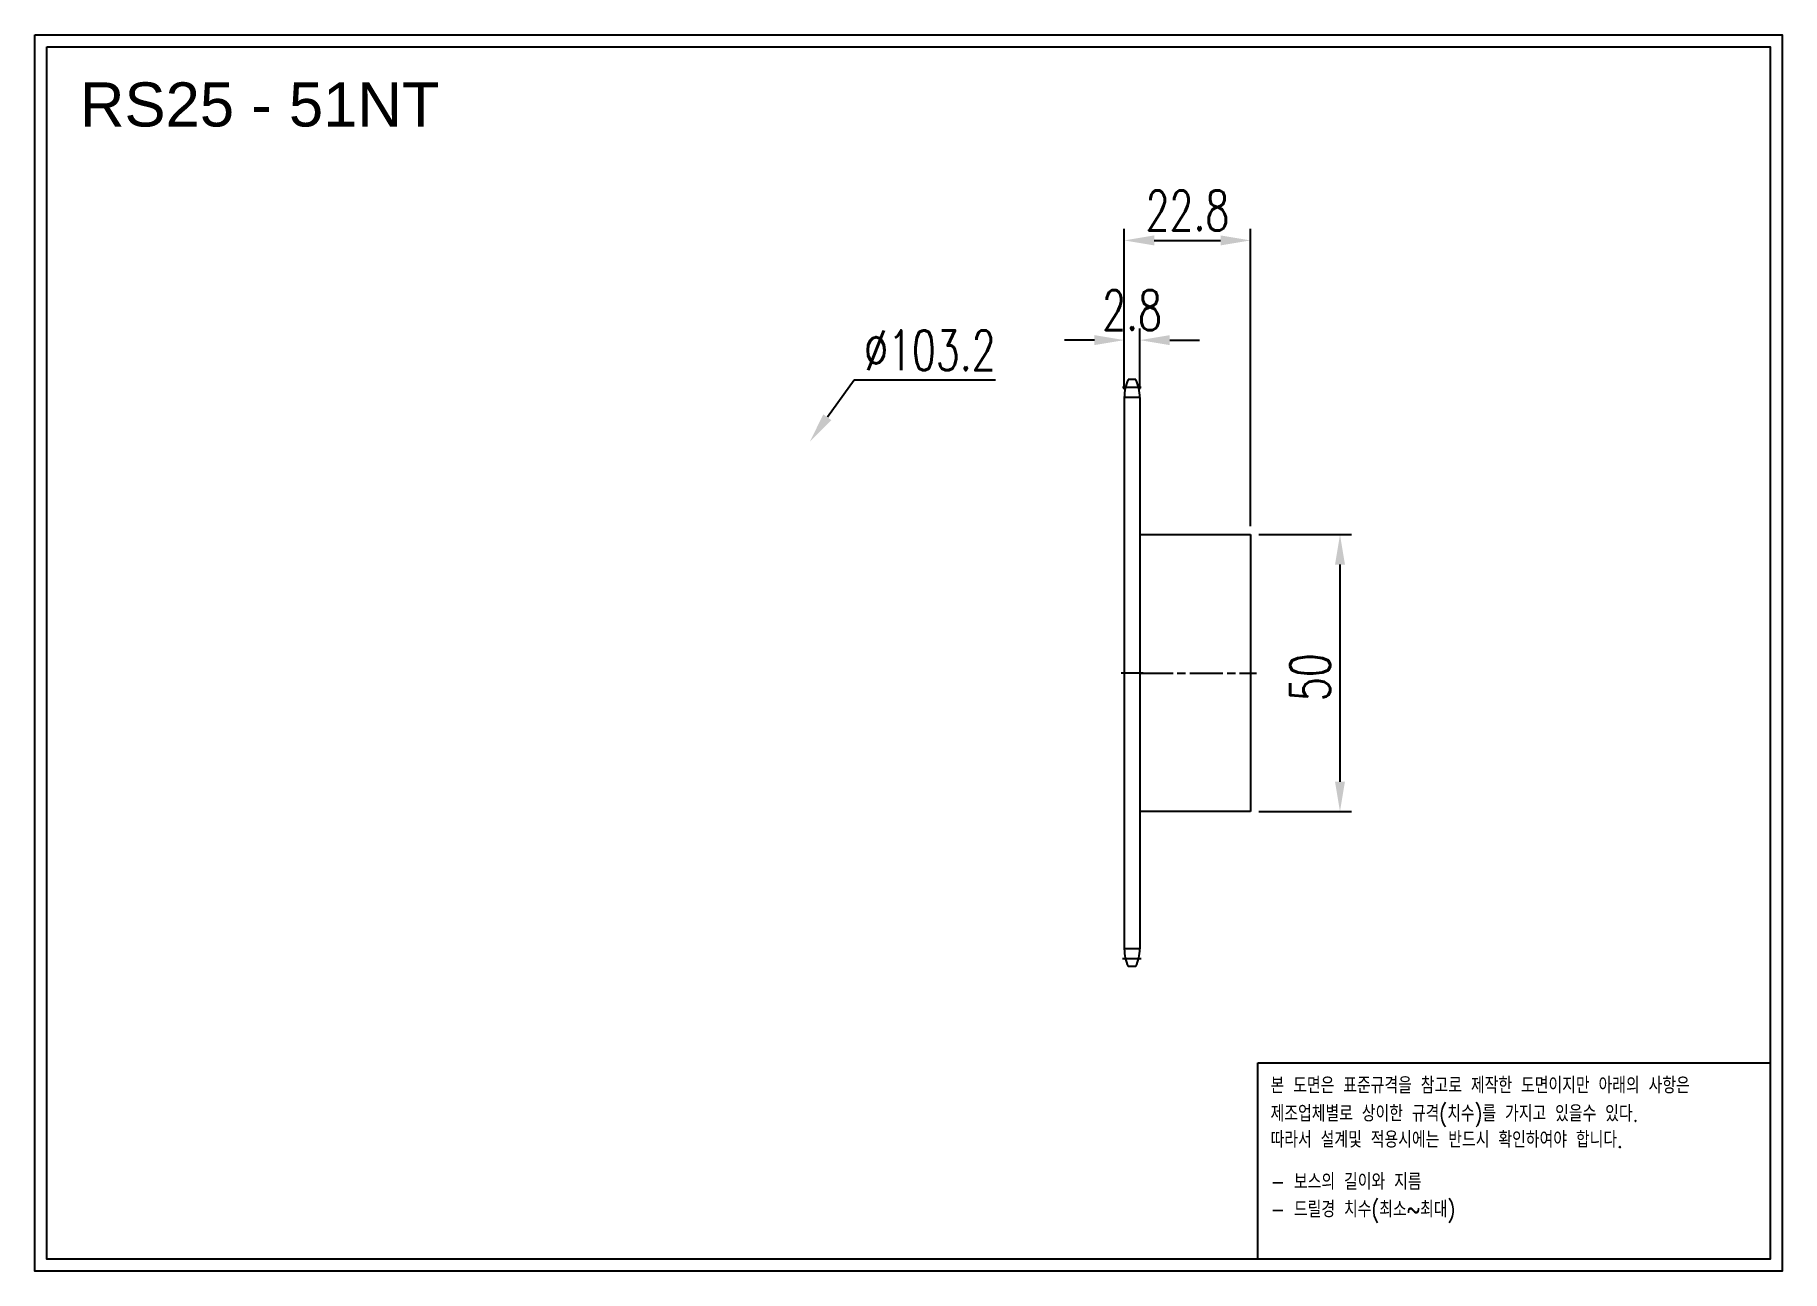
# Model space of a CAD drawing. Header units: millimetres. Extents: x -68040 to -67725, y 2091 to 2314.
import ezdxf

# ---------------------------------------------------------------- set-up
doc = ezdxf.new("R2010")
doc.units = ezdxf.units.MM
for name, pattern in [('AM_ISO02W050', [7.5, 6, -1.5]), ('AM_ISO02W050x2', [3.75, 3, -0.75]), ('AM_ISO08W050', [18, 12, -1.5, 3, -1.5]), ('AM_ISO08W050x2', [9, 6, -0.75, 1.5, -0.75])]:
    doc.linetypes.add(name, pattern=pattern)
for name, color, linetype, lineweight in [('AM_3N', 6, 'AM_ISO02W050', 25), ('AM_7', 4, 'AM_ISO08W050', 25), ('AM_7N', 4, 'AM_ISO08W050', 25)]:
    doc.layers.add(name, color=color, linetype=linetype, lineweight=lineweight)
doc.layers.add('S-DIM', color=7, linetype='Continuous')
doc.styles.add('HAN', font='ROMANS.shx', dxfattribs={"width": 0.7, "bigfont": 'whgtxt.shx'})
doc.styles.add('HSG', font='SIMPLEX.shx', dxfattribs={"width": 0.7, "bigfont": 'HSG.shx'})
doc.styles.get("Standard").update_dxf_attribs({"font": 'arial.ttf'})
doc.dimstyles.new('APP16', dxfattribs={"dimscale": 3, "dimtxt": 2.4, "dimasz": 1.8, "dimexe": 0.7, "dimexo": 0.5, "dimgap": 0.6, "dimtad": 1, "dimtoh": 1, "dimdec": 1, "dimrnd": 0.01, "dimzin": 9, "dimdsep": 46, "dimtxsty": 'HSG', "dimcen": 0, "dimclrd": 1, "dimclre": 1, "dimclrt": 256, "dimazin": 2, "dimtp": 1, "dimtm": 1, "dimtfac": 0.5, "dimtdec": 1, "dimtofl": 0, "dimtmove": 0, "dimatfit": 3, "dimfxl": 0, "dimtvp": 1, "dimtolj": 2, "dimlwd": -1, "dimlwe": -1, "dimarcsym": 0})

# ---------------------------------------------------------------- blocks, each defined once
blk = doc.blocks.new('*D2')
at = {"layer": 'Defpoints', "color": 0, "transparency": 16777216}
for p in [(-67820.7, 2223.99), (-67820.7, 2173.99), (-67804.54, 2173.99)]:
    blk.add_point(p, dxfattribs=at)
at = {"layer": 'S-DIM', "color": 1, "transparency": 16777216}
for p, q in [((-67819.2, 2223.99), (-67802.44, 2223.99)), ((-67804.54, 2218.59), (-67804.54, 2179.39)), ((-67819.2, 2173.99), (-67802.44, 2173.99))]:
    blk.add_line(p, q, dxfattribs=at)
for points in [[(-67805.44, 2218.59), (-67803.64, 2218.59), (-67804.54, 2223.99)], [(-67805.44, 2179.39), (-67803.64, 2179.39), (-67804.54, 2173.99)]]:
    blk.add_solid(points, dxfattribs=at)
at = {"layer": 'S-DIM', "transparency": 16777216, "insert": (-67809.94, 2198.25), "char_height": 7.2, "attachment_point": 5, "rotation": 90, "style": 'HSG'}
blk.add_mtext('\\A2;50', dxfattribs=at)
blk = doc.blocks.new('fyjkfytuj')
for p, q in [((-66537.93, 409.63), (-66517.93, 409.63)), ((-66517.93, 409.63), (-66517.93, 359.63)), ((-66517.93, 359.63), (-66537.93, 359.63))]:
    blk.add_line(p, q)
at = {"layer": 'AM_7N', "linetype": 'AM_ISO08W050x2'}
blk.add_line((-66537.93, 384.63), (-66516.85, 384.63), dxfattribs=at)
blk = doc.blocks.new('*D3')
at = {"layer": 'Defpoints', "color": 0, "transparency": 16777216}
for p in [(-67900.3, 2240.79), (-67960.72, 2157.19)]:
    blk.add_point(p, dxfattribs=at)
at = {"layer": 'S-DIM', "color": 1, "transparency": 16777216}
for p, q in [((-67892.3, 2251.86), (-67897.14, 2245.17)), ((-67866.74, 2251.86), (-67892.3, 2251.86))]:
    blk.add_line(p, q, dxfattribs=at)
blk.add_solid([(-67897.86, 2245.69), (-67896.41, 2244.64), (-67900.3, 2240.79)], dxfattribs=at)
at = {"layer": 'S-DIM', "transparency": 16777216, "insert": (-67878.62, 2257.26), "char_height": 7.2, "attachment_point": 5, "style": 'HSG'}
blk.add_mtext('\\A2;∅103.2', dxfattribs=at)
blk = doc.blocks.new('*D4')
at = {"layer": 'Defpoints', "color": 0, "transparency": 16777216}
for p in [(-67840.7, 2259.1), (-67843.5, 2248.77), (-67840.7, 2248.77)]:
    blk.add_point(p, dxfattribs=at)
at = {"layer": 'S-DIM', "color": 1, "transparency": 16777216}
for p, q in [((-67843.5, 2250.27), (-67843.5, 2261.2)), ((-67840.7, 2250.27), (-67840.7, 2261.2)), ((-67848.9, 2259.1), (-67854.3, 2259.1)), ((-67835.3, 2259.1), (-67829.9, 2259.1))]:
    blk.add_line(p, q, dxfattribs=at)
for points in [[(-67848.9, 2260), (-67848.9, 2258.2), (-67843.5, 2259.1)], [(-67835.3, 2260), (-67835.3, 2258.2), (-67840.7, 2259.1)]]:
    blk.add_solid(points, dxfattribs=at)
at = {"layer": 'S-DIM', "transparency": 16777216, "insert": (-67842.1, 2264.5), "char_height": 7.2, "attachment_point": 5, "style": 'HSG'}
blk.add_mtext('\\A2;2.8', dxfattribs=at)
blk = doc.blocks.new('*D5')
at = {"layer": 'Defpoints', "color": 0, "transparency": 16777216}
for p in [(-67820.7, 2277.1), (-67843.5, 2248.77), (-67820.7, 2223.99)]:
    blk.add_point(p, dxfattribs=at)
at = {"layer": 'S-DIM', "color": 1, "transparency": 16777216}
for p, q in [((-67843.5, 2250.27), (-67843.5, 2279.2)), ((-67820.7, 2225.49), (-67820.7, 2279.2)), ((-67838.1, 2277.1), (-67826.1, 2277.1))]:
    blk.add_line(p, q, dxfattribs=at)
for points in [[(-67838.1, 2278), (-67838.1, 2276.2), (-67843.5, 2277.1)], [(-67826.1, 2278), (-67826.1, 2276.2), (-67820.7, 2277.1)]]:
    blk.add_solid(points, dxfattribs=at)
at = {"layer": 'S-DIM', "transparency": 16777216, "insert": (-67832.1, 2282.5), "char_height": 7.2, "attachment_point": 5, "style": 'HSG'}
blk.add_mtext('\\A2;22.8', dxfattribs=at)
blk = doc.blocks.new('notice1')
at = {"color": 4}
blk.add_lwpolyline([(-22142.12, 1735.9), (-22053.8, 1735.9), (-22053.8, 1702.07), (-22142.12, 1702.07)], close=True, dxfattribs=at)
at = {"color": 4, "style": 'HAN', "width": 0.8}
for s, p in [('본 도면은 표준규격을 참고로 제작한 도면이지만 아래의 사항은', (-22139.9, 1730.62)), ('제조업체별로 상이한 규격(치수)를 가지고 있을수 있다.', (-22139.9, 1725.78)), ('따라서 설계및 적용시에는 반드시 확인하여야 합니다.', (-22139.9, 1721.28)), ('- 보스의 길이와 지름', (-22139.9, 1714.03)), ('- 드릴경 치수(최소~최대)', (-22139.9, 1709.27))]:
    blk.add_text(s, height=2.7949, dxfattribs=at).set_placement(p)

msp = doc.modelspace()

# ---------------------------------------------------------------- linework, layer by layer
for p, q in [((-67841.41, 2251.97), (-67842.79, 2251.97)), ((-67843.5, 2248.77), (-67843.5, 2149.21)), ((-67840.7, 2248.77), (-67840.7, 2149.21)), ((-67841.41, 2146.01), (-67842.79, 2146.01))]:
    msp.add_line(p, q)
for points in [[(-68040.27, 2314.19), (-67724.69, 2314.19), (-67724.69, 2091.05), (-68040.27, 2091.05)], [(-68038.15, 2312.06), (-67726.81, 2312.06), (-67726.81, 2093.17), (-68038.15, 2093.17)]]:
    msp.add_lwpolyline(points, close=True)
for centre, start, end in [((-67835.9, 2248.77), 155.0989, 180), ((-67848.3, 2248.77), 0, 24.9011), ((-67835.9, 2149.21), 180, 204.9011), ((-67848.3, 2149.21), 335.0989, 0)]:
    msp.add_arc(centre, 7.6, start, end)
at = {"layer": 'AM_3N', "linetype": 'AM_ISO02W050x2'}
for p, q in [((-67840.7, 2248.77), (-67843.5, 2248.77)), ((-67840.7, 2149.21), (-67843.5, 2149.21))]:
    msp.add_line(p, q, dxfattribs=at)
at = {"layer": 'AM_7', "linetype": 'AM_ISO08W050x2'}
for p, q in [((-67840.43, 2250.56), (-67843.81, 2250.56)), ((-67840.12, 2198.99), (-67844.08, 2198.99)), ((-67840.43, 2147.41), (-67843.81, 2147.41))]:
    msp.add_line(p, q, dxfattribs=at)

# ---------------------------------------------------------------- block references
msp.add_blockref('fyjkfytuj', (-1302.76, 1814.36))
at = {"xscale": 1.04832, "yscale": 1.04832, "zscale": 1.04832}
msp.add_blockref('notice1', (-44607.38, 308.86), dxfattribs=at)

# ---------------------------------------------------------------- texts
msp.add_text('RS25 - 51NT', height=7.9693).set_placement((-68032.14, 2297.66))

# ---------------------------------------------------------------- dimensions: what is measured, and where the dimension line sits
at = {"layer": 'S-DIM'}
dim = msp.add_linear_dim(base=(-67820.7, 2277.1), p1=(-67843.5, 2248.77), p2=(-67820.7, 2223.99), dimstyle='APP16', dxfattribs=at)
dim.commit()
dim.dimension.update_dxf_attribs({"geometry": '*D5', "text_midpoint": (-67832.1, 2282.5)})
dim = msp.add_linear_dim(base=(-67840.7, 2259.1), p1=(-67843.5, 2248.77), p2=(-67840.7, 2248.77), dimstyle='APP16', dxfattribs=at)
dim.commit()
dim.dimension.update_dxf_attribs({"geometry": '*D4', "text_midpoint": (-67842.1, 2259.1), "dimtype": 128})
dim = msp.add_diameter_dim_2p(p1=(-67960.72, 2157.19), p2=(-67900.3, 2240.79), dimstyle='APP16', dxfattribs=at)
dim.commit()
dim.dimension.update_dxf_attribs({"geometry": '*D3', "text_midpoint": (-67878.62, 2251.86), "dimtype": 131})
dim = msp.add_linear_dim(base=(-67804.54, 2173.99), p1=(-67820.7, 2223.99), p2=(-67820.7, 2173.99), angle=90, dimstyle='APP16', dxfattribs=at)
dim.commit()
dim.dimension.update_dxf_attribs({"geometry": '*D2', "text_midpoint": (-67804.54, 2198.25), "dimtype": 128})

doc.saveas('drawing.dxf')
